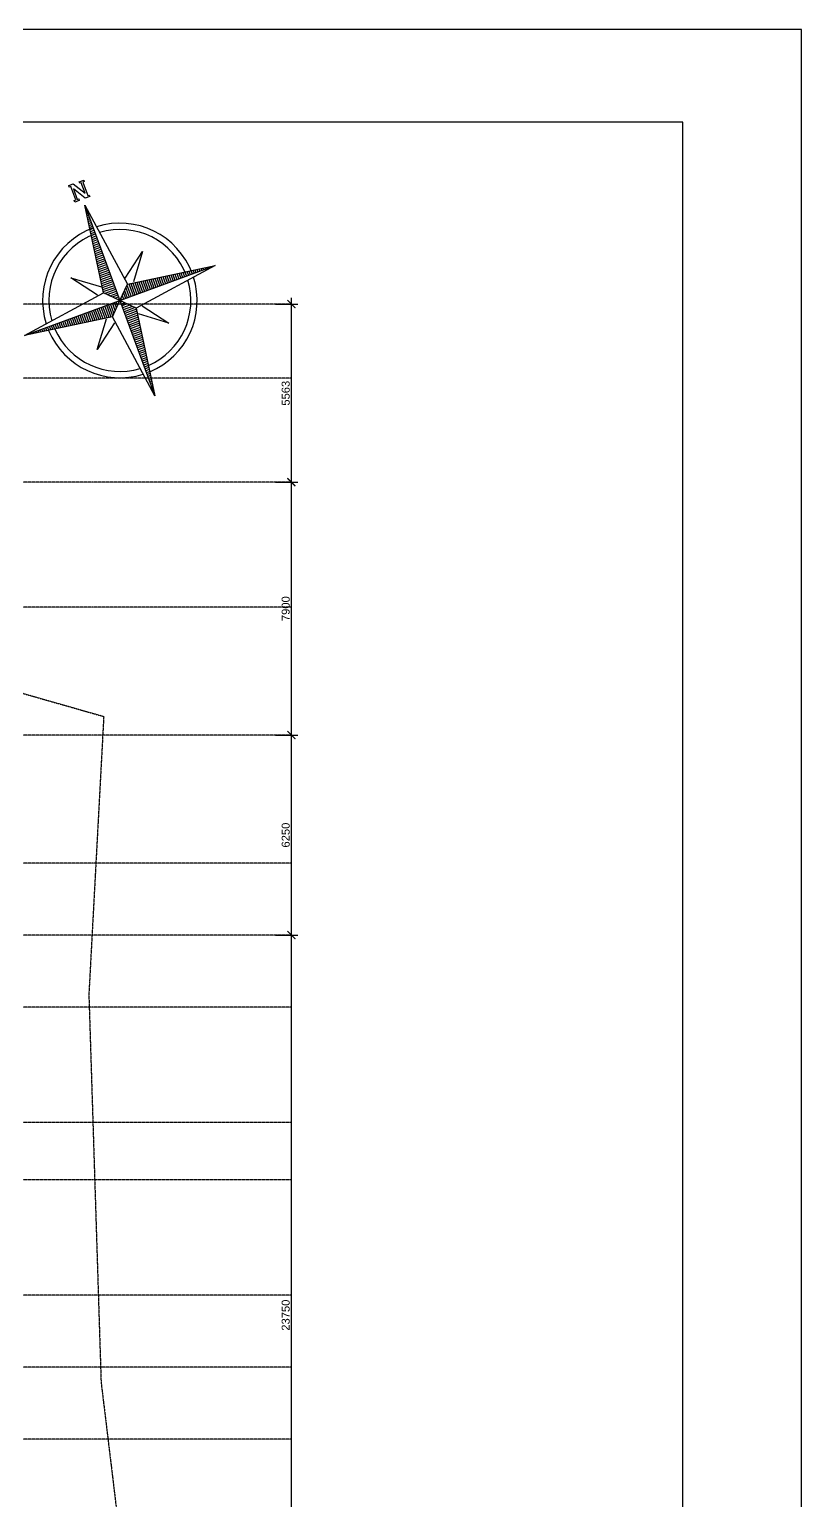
# Model space of a CAD drawing. Header units: inches. Extents: x -189245 to 740841, y -215444 to 469401.
# Drawn here: x 367107 to 391230, y 137447 to 183412 of the extents above; entities that cross this region are included whole.
import ezdxf

# ---------------------------------------------------------------- set-up
doc = ezdxf.new("R2010")
doc.units = ezdxf.units.IN
doc.header["$LTSCALE"] = 10
doc.header["$MEASUREMENT"] = 0
doc.linetypes.add('GRID NORMAL$0$GRID BASEMENT$0$GRID GROUND$0$GRID$0$$0$PHANTOM', pattern=[2.5, 1.25, -0.25, 0.25, -0.25, 0.25, -0.25])
for name, color, linetype in [('3', 252, 'Continuous'), ('a-dim', 8, 'Continuous'), ('A-GRID', 8, 'Continuous'), ('A-TTL', 1, 'Continuous')]:
    doc.layers.add(name, color=color, linetype=linetype)
doc.styles.add('GRID NORMAL$0$GRID BASEMENT$0$GRID GROUND$0$GRID$0$Standard', font='ARIAL.TTF')
doc.dimstyles.new('GRID NORMAL$0$GRID BASEMENT$0$GRID GROUND$0$GRID$0$Standard', dxfattribs={"dimtxt": 250, "dimasz": 0.18, "dimexe": 0.18, "dimexo": 0.0625, "dimgap": 50, "dimtad": 1, "dimdec": 0, "dimzin": 0, "dimdsep": 46, "dimtxsty": 'GRID NORMAL$0$GRID BASEMENT$0$GRID GROUND$0$GRID$0$Standard', "dimcen": 0.09, "dimadec": 0, "dimazin": 0, "dimtfac": 1, "dimtdec": 0, "dimtofl": 0, "dimtmove": 0, "dimatfit": 3, "dimfxl": 1, "dimtolj": 1, "dimtzin": 0, "dimarcsym": 0})

# ---------------------------------------------------------------- blocks, each defined once
blk = doc.blocks.new('GRID NORMAL$0$GRID BASEMENT$0$GRID GROUND$0$GRID$0$_ARCHTICK')
at = {"color": 0, "linetype": 'ByBlock', "ltscale": 20, "const_width": 0.15}
blk.add_lwpolyline([(-0.5, -0.5), (0.5, 0.5)], dxfattribs=at)
blk = doc.blocks.new('*D852')
at = {"layer": 'a-dim', "color": 0, "lineweight": -2, "ltscale": 500}
for p, q in [((374792, 174827), (375491, 174827)), ((375291, 169064), (375291, 175027)), ((374792, 169264), (375491, 169264))]:
    blk.add_line(p, q, dxfattribs=at)
at = {"layer": 'Defpoints', "color": 0, "ltscale": 500}
for p in [(374791, 174827), (375291, 174827), (374791, 169264)]:
    blk.add_point(p, dxfattribs=at)
at = {"layer": 'a-dim', "color": 0, "lineweight": -2, "ltscale": 500, "xscale": 250, "yscale": 250, "zscale": 250}
for p, rotation in [((375291, 174827), 90), ((375291, 169264), 270)]:
    blk.add_blockref('GRID NORMAL$0$GRID BASEMENT$0$GRID GROUND$0$GRID$0$_ARCHTICK', p, dxfattribs=dict(at, rotation=rotation))
at = {"layer": 'a-dim', "color": 3, "ltscale": 500, "insert": (375114, 172045), "char_height": 250, "attachment_point": 5, "rotation": 90, "style": 'GRID NORMAL$0$GRID BASEMENT$0$GRID GROUND$0$GRID$0$Standard'}
blk.add_mtext('\\A1;5563', dxfattribs=at)
blk = doc.blocks.new('*D853')
at = {"layer": 'a-dim', "color": 0, "lineweight": -2, "ltscale": 500}
for p, q in [((374792, 169264), (375492, 169264)), ((375292, 161164), (375292, 169464)), ((374792, 161364), (375492, 161364))]:
    blk.add_line(p, q, dxfattribs=at)
at = {"layer": 'Defpoints', "color": 0, "ltscale": 500}
for p in [(374792, 169264), (375292, 169264), (374792, 161364)]:
    blk.add_point(p, dxfattribs=at)
at = {"layer": 'a-dim', "color": 0, "lineweight": -2, "ltscale": 500, "xscale": 250, "yscale": 250, "zscale": 250}
for p, rotation in [((375292, 169264), 90), ((375292, 161364), 270)]:
    blk.add_blockref('GRID NORMAL$0$GRID BASEMENT$0$GRID GROUND$0$GRID$0$_ARCHTICK', p, dxfattribs=dict(at, rotation=rotation))
at = {"layer": 'a-dim', "color": 3, "ltscale": 500, "insert": (375114, 165314), "char_height": 250, "attachment_point": 5, "rotation": 90, "style": 'GRID NORMAL$0$GRID BASEMENT$0$GRID GROUND$0$GRID$0$Standard'}
blk.add_mtext('\\A1;7900', dxfattribs=at)
blk = doc.blocks.new('*D855')
at = {"layer": 'a-dim', "color": 0, "lineweight": -2, "ltscale": 500}
for p, q in [((374792, 161364), (375492, 161364)), ((375292, 154914), (375292, 161564)), ((374792, 155114), (375492, 155114))]:
    blk.add_line(p, q, dxfattribs=at)
at = {"layer": 'Defpoints', "color": 0, "ltscale": 500}
for p in [(374792, 161364), (375292, 161364), (374792, 155114)]:
    blk.add_point(p, dxfattribs=at)
at = {"layer": 'a-dim', "color": 0, "lineweight": -2, "ltscale": 500, "xscale": 250, "yscale": 250, "zscale": 250}
for p, rotation in [((375292, 161364), 90), ((375292, 155114), 270)]:
    blk.add_blockref('GRID NORMAL$0$GRID BASEMENT$0$GRID GROUND$0$GRID$0$_ARCHTICK', p, dxfattribs=dict(at, rotation=rotation))
at = {"layer": 'a-dim', "color": 3, "ltscale": 500, "insert": (375114, 158239), "char_height": 250, "attachment_point": 5, "rotation": 90, "style": 'GRID NORMAL$0$GRID BASEMENT$0$GRID GROUND$0$GRID$0$Standard'}
blk.add_mtext('\\A1;6250', dxfattribs=at)
blk = doc.blocks.new('*D856')
at = {"layer": 'a-dim', "color": 0, "lineweight": -2, "ltscale": 500}
for p, q in [((374792, 155115), (375492, 155115)), ((375292, 131165), (375292, 155315)), ((374792, 131365), (375492, 131365))]:
    blk.add_line(p, q, dxfattribs=at)
at = {"layer": 'Defpoints', "color": 0, "ltscale": 500}
for p in [(374792, 155115), (375292, 155115), (374791, 131365)]:
    blk.add_point(p, dxfattribs=at)
at = {"layer": 'a-dim', "color": 0, "lineweight": -2, "ltscale": 500, "xscale": 250, "yscale": 250, "zscale": 250}
for p, rotation in [((375292, 155115), 90), ((375292, 131365), 270)]:
    blk.add_blockref('GRID NORMAL$0$GRID BASEMENT$0$GRID GROUND$0$GRID$0$_ARCHTICK', p, dxfattribs=dict(at, rotation=rotation))
at = {"layer": 'a-dim', "color": 3, "ltscale": 500, "insert": (375114, 143240), "char_height": 250, "attachment_point": 5, "rotation": 90, "style": 'GRID NORMAL$0$GRID BASEMENT$0$GRID GROUND$0$GRID$0$Standard'}
blk.add_mtext('\\A1;23750', dxfattribs=at)
blk = doc.blocks.new('*X20')
at = {"color": 0, "linetype": 'ByBlock'}
for p, q in [((-217.53, 160.4998), (-217.53, 160.5)), ((-217.52, 160.4984), (-217.52, 160.5)), ((-217.51, 160.497), (-217.51, 160.5)), ((-217.5, 160.4955), (-217.5, 160.5)), ((-217.49, 160.4941), (-217.49, 160.5)), ((-217.48, 160.4927), (-217.48, 160.5)), ((-217.47, 160.4913), (-217.47, 160.5)), ((-217.46, 160.4898), (-217.46, 160.5)), ((-217.45, 160.4884), (-217.45, 160.5)), ((-217.44, 160.487), (-217.44, 160.5)), ((-217.43, 160.4855), (-217.43, 160.5)), ((-217.42, 160.4841), (-217.42, 160.5)), ((-217.41, 160.4827), (-217.41, 160.5)), ((-217.4, 160.4812), (-217.4, 160.5)), ((-217.39, 160.4798), (-217.39, 160.5)), ((-217.38, 160.4784), (-217.38, 160.5)), ((-217.37, 160.477), (-217.37, 160.5)), ((-217.36, 160.4755), (-217.36, 160.5)), ((-217.35, 160.4741), (-217.35, 160.5)), ((-217.34, 160.4727), (-217.34, 160.5)), ((-217.33, 160.4712), (-217.33, 160.5)), ((-217.32, 160.4698), (-217.32, 160.5)), ((-217.31, 160.4684), (-217.31, 160.5)), ((-217.3, 160.467), (-217.3, 160.5)), ((-217.29, 160.4655), (-217.29, 160.5)), ((-217.28, 160.4641), (-217.28, 160.5)), ((-217.27, 160.4627), (-217.27, 160.5)), ((-217.26, 160.4613), (-217.26, 160.5)), ((-217.25, 160.4598), (-217.25, 160.5)), ((-217.24, 160.4584), (-217.24, 160.5)), ((-217.23, 160.457), (-217.23, 160.5)), ((-217.22, 160.4555), (-217.22, 160.5)), ((-217.21, 160.4541), (-217.21, 160.5)), ((-217.2, 160.4527), (-217.2, 160.5)), ((-217.19, 160.4512), (-217.19, 160.5)), ((-217.18, 160.4498), (-217.18, 160.5)), ((-217.17, 160.4484), (-217.17, 160.5)), ((-217.16, 160.447), (-217.16, 160.5)), ((-217.15, 160.4455), (-217.15, 160.5)), ((-217.14, 160.4441), (-217.14, 160.5)), ((-217.13, 160.4427), (-217.13, 160.5)), ((-217.12, 160.4412), (-217.12, 160.5)), ((-217.11, 160.4398), (-217.11, 160.5)), ((-217.1, 160.4384), (-217.1, 160.5)), ((-217.09, 160.4412), (-217.09, 160.5)), ((-217.08, 160.4512), (-217.08, 160.5)), ((-217.07, 160.4613), (-217.07, 160.5)), ((-217.06, 160.4712), (-217.06, 160.5)), ((-217.05, 160.4812), (-217.05, 160.5)), ((-217.04, 160.4913), (-217.04, 160.5))]:
    blk.add_line(p, q, dxfattribs=at)
blk = doc.blocks.new('north2')
at = {"color": 0, "linetype": 'ByBlock'}
for p, q in [((-0.0625, 0.0625), (0, 0.5)), ((0, 0.5), (0.0625, 0.0625)), ((0, 0.5), (0, 0)), ((-0.0938, 0.0625), (-0.1875, 0.1875)), ((-0.1875, 0.1875), (-0.0625, 0.0937)), ((0.0625, 0.0937), (0.1875, 0.1875)), ((0.1875, 0.1875), (0.0937, 0.0625)), ((-0.5, 0), (-0.0625, 0.0625)), ((-0.0625, 0.0625), (0, 0)), ((0, 0), (0.0625, 0.0625)), ((0.0625, 0.0625), (0.5, 0)), ((0, 0), (-0.5, 0)), ((-0.0625, -0.0625), (-0.5, 0)), ((-0.1875, -0.1875), (-0.0938, -0.0625)), ((-0.0625, -0.0625), (0, 0)), ((0, -0.5), (-0.0625, -0.0625)), ((0, 0), (0.0625, -0.0625)), ((0, 0), (0, -0.5)), ((0.5, 0), (0, 0)), ((0.0625, -0.0625), (0, -0.5)), ((0.5, 0), (0.0625, -0.0625)), ((0.0937, -0.0625), (0.1875, -0.1875)), ((-0.0625, -0.0938), (-0.1875, -0.1875)), ((0.1875, -0.1875), (0.0625, -0.0938))]:
    blk.add_line(p, q, dxfattribs=at)
blk.add_lwpolyline([(0.5391, 0.0255), (0.5391, 0.0177), (0.5312, 0.0177), (0.5312, 0.0411), (0.5391, 0.0411), (0.5391, 0.0333), (0.6094, 0.0333), (0.6094, 0.0411), (0.6172, 0.0411), (0.6172, 0.0177), (0.5547, -0.0214), (0.6094, -0.0214), (0.6094, -0.0136), (0.6172, -0.0136), (0.6172, -0.037), (0.6094, -0.037), (0.6094, -0.0292), (0.5391, -0.0292), (0.5391, -0.037), (0.5312, -0.037), (0.5312, -0.0136), (0.5938, 0.0255), (0.5391, 0.0255)], dxfattribs=at)
for radius, start, end in [(0.3802, 92.58912, 177.41088), (0.3802, 0, 87.41088), (0.3494, 93.5464, 176.4536), (0.3494, 0, 86.4536), (0.3802, 182.58912, 267.41088), (0.3494, 183.5464, 266.4536), (0.3802, 270, 357.41088), (0.3494, 270, 356.4536)]:
    blk.add_arc((0, 0), radius, start, end, dxfattribs=at)
for p, rotation in [((-160.5, -217.0312), 270), ((-217.0312, 160.5), 180), ((160.5, 217.0312), 89.99999999999999)]:
    blk.add_blockref('*X20', p, dxfattribs=dict(at, rotation=rotation))
blk.add_blockref('*X20', (217.0312, -160.5), dxfattribs=at)

msp = doc.modelspace()

# ---------------------------------------------------------------- linework, layer by layer
at = {"layer": '3', "color": 3, "linetype": 'GRID NORMAL$0$GRID BASEMENT$0$GRID GROUND$0$GRID$0$$0$PHANTOM', "flags": 128}
msp.add_lwpolyline([(369428.02416, 161933.32487), (368964.04134, 153255.72036), (369345.70019, 141151.73604), (370320.91477, 133080.43772), (315657.13003, 119731.89704), (314399.99594, 126577.42214), (313444.92293, 133875.19136), (312864.55707, 141212.27358), (312660.97393, 148549.44973), (312837.15859, 155877.33203), (313391.74442, 163206.37934), (314319.39616, 170487.52364), (315553.17721, 177337.29621), (369446.97854, 161940.52128)], dxfattribs=at)
at = {"layer": 'A-GRID', "linetype": 'GRID NORMAL$0$GRID BASEMENT$0$GRID GROUND$0$GRID$0$$0$PHANTOM'}
for p, q in [((375291.4534, 174826.50063), (308276.01355, 174826.50063)), ((375291.4534, 172513.96732), (308276.01355, 172513.96732)), ((375291.4534, 169263.96732), (308276.01355, 169263.96732)), ((375291.4534, 165363.96732), (308276.01355, 165363.96732)), ((375291.4534, 161363.96732), (308276.01355, 161363.96732)), ((375291.4534, 157363.96732), (308276.04508, 157363.96732)), ((375291.4534, 155113.96732), (308276.04508, 155113.96732)), ((375291.4534, 152863.96732), (308276.04508, 152863.96732)), ((375291.4534, 149263.96732), (308276.01355, 149263.96732)), ((375291.4534, 147463.96732), (308276.01355, 147463.96732)), ((375291.4534, 143863.96732), (308276.01355, 143863.96732)), ((375291.4534, 141613.96732), (308276.01355, 141613.96732)), ((375291.4534, 139363.96732), (308276.01355, 139363.96732))]:
    msp.add_line(p, q, dxfattribs=at)
at = {"layer": 'Defpoints', "color": 2}
msp.add_lwpolyline([(286229.73171, 109161.63702), (391229.73171, 109161.63702), (391229.73171, 183411.63702), (286229.73171, 183411.63702)], close=True, dxfattribs=at)
at = {"layer": 'Defpoints', "color": 5}
msp.add_lwpolyline([(292322.73171, 112061.63702), (387522.73171, 112061.63702), (387522.73171, 180511.63702), (292322.73171, 180511.63702)], close=True, dxfattribs=at)

# ---------------------------------------------------------------- block references
at = {"layer": 'A-TTL', "xscale": 6349.999999999833, "yscale": 6350.000000000029, "zscale": 6350, "rotation": 110.1693660417757}
msp.add_blockref('north2', (369933.35518, 174943.35556), dxfattribs=at)

# ---------------------------------------------------------------- dimensions: what is measured, and where the dimension line sits
at = {"layer": 'a-dim', "ltscale": 500}
for base, p1, p2, picture, middle in [((375291.4534, 174826.50063), (374791.4534, 169263.96732), (374791.4534, 174826.50063), '*D852', (375113.72488, 172045.23397)), ((375291.5159, 169263.96732), (374791.5159, 161363.96732), (374791.5159, 169263.96732), '*D853', (375113.87265, 165313.96732)), ((375291.5159, 161363.96732), (374791.5159, 155113.96732), (374791.5159, 161363.96732), '*D855', (375113.87265, 158238.96732)), ((375291.5159, 155114.96732), (374791.4534, 131364.60434), (374791.5159, 155114.96732), '*D856', (375113.78738, 143239.78583))]:
    dim = msp.add_linear_dim(base=base, p1=p1, p2=p2, angle=270, dimstyle='GRID NORMAL$0$GRID BASEMENT$0$GRID GROUND$0$GRID$0$Standard', override={"dimasz": 250, "dimexe": 200, "dimblk1": 'GRID NORMAL$0$GRID BASEMENT$0$GRID GROUND$0$GRID$0$_ARCHTICK', "dimblk2": 'GRID NORMAL$0$GRID BASEMENT$0$GRID GROUND$0$GRID$0$_ARCHTICK', "dimsah": 1, "dimdle": 200, "dimclrt": 3}, dxfattribs=at)
    dim.commit()
    dim.dimension.update_dxf_attribs({"geometry": picture, "text_midpoint": middle})

doc.saveas('drawing.dxf')
